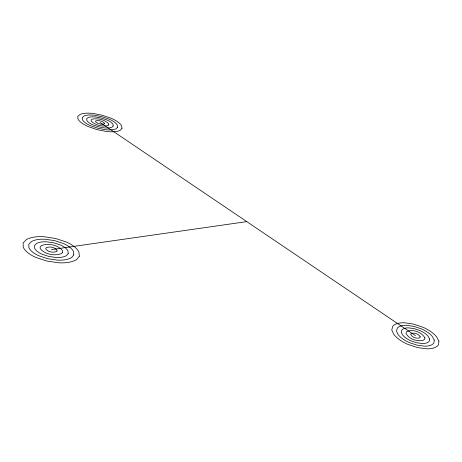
<?xml version="1.0" encoding="UTF-8"?>
<svg xmlns="http://www.w3.org/2000/svg" width="462" height="462" viewBox="0 0 462 462"><rect width="100%" height="100%" fill="white"/><g stroke="black" fill="none" stroke-linecap="round" stroke-linejoin="round"><path stroke-width="0.69" d="M51.403 249.584L246.783 221.627M99.977 122.407L415.471 335.643M438.9 341.181L438.513 344.773A20.628 13.023 36.6 0 1 433.737 347.984A30.088 18.982 35.9 0 1 426.98 348.839L417.573 347.591L407.773 344.346A30.065 19.086 35.7 0 1 400.023 340.084A19.416 12.457 36 0 1 393.913 334.523L391.764 330.035L392.717 326.328A19.716 12.745 36.6 0 1 397.482 323.481A31.306 20.259 37.4 0 1 404.256 322.776L413.438 324.076L422.909 327.235A31.335 20.137 37.7 0 1 430.44 331.335A19.762 12.561 37.3 0 1 436.55 336.729L438.9 341.181M434.24 340.078L433.905 342.948A16.528 10.459 36.6 0 1 430.058 345.501A24.157 15.275 36.1 0 1 424.653 346.171L417.146 345.172L409.332 342.579A24.145 15.344 35.9 0 1 403.153 339.183A15.558 9.973 36.1 0 1 398.261 334.748L396.529 331.162L397.268 328.187A15.748 10.158 36.6 0 1 401.056 325.901A24.936 16.095 37.3 0 1 406.473 325.323L413.842 326.363L421.442 328.892A24.954 16.02 37.5 0 1 427.483 332.19A15.777 10.037 37.2 0 1 432.374 336.515L434.24 340.078M429.562 338.969L429.296 341.123A12.416 7.871 36.6 0 1 426.397 343.023A18.185 11.527 36.2 0 1 422.343 343.52L416.724 342.764L410.885 340.829A18.18 11.567 36 0 1 406.26 338.288A11.689 7.484 36.2 0 1 402.593 334.973L401.282 332.288L401.819 330.053A11.798 7.588 36.6 0 1 404.643 328.32A18.624 11.989 37.1 0 1 408.708 327.881L414.247 328.655L419.964 330.561A18.636 11.943 37.3 0 1 424.509 333.044A11.81 7.525 37 0 1 428.176 336.296L429.562 338.969M424.878 337.866L424.688 339.293L422.747 340.558C416.655 341.406 408.968 339.166 406.023 333.408L406.369 331.912C412.364 328.436 421.604 332.034 424.878 337.866M420.177 336.752L420.079 337.468L419.103 338.097C416.06 338.513 412.231 337.393 410.753 334.523L410.92 333.778C413.912 332.028 418.549 333.835 420.177 336.752M79.343 256.191L76.68 259.586A22.274 15.679 6.5 0 1 68.376 262.37A32.635 22.707 6.5 0 1 58.841 262.797L47.014 261.076L35.857 257.426A32.79 22.713 6 0 1 28.067 252.922A21.264 14.807 5.1 0 1 23.256 247.286L23.1 242.897L26.617 239.426A21.587 15.211 4.4 0 1 34.708 237.006A34.107 24.359 4.3 0 1 44.173 236.735L55.636 238.496L66.366 242.036A33.928 24.359 4.9 0 1 73.943 246.362A21.31 15.2 5.9 0 1 78.863 251.83L79.343 256.191M73.781 254.874L71.627 257.582A17.868 12.578 6.3 0 1 64.963 259.794A26.213 18.284 6.4 0 1 57.34 260.123L47.904 258.749L39.016 255.833A26.317 18.289 5.9 0 1 32.802 252.246A17.013 11.873 5.2 0 1 28.939 247.748L28.788 244.236L31.578 241.459A17.221 12.133 4.7 0 1 38.023 239.507A27.154 19.34 4.6 0 1 45.605 239.276L54.805 240.685L63.421 243.526A27.039 19.34 5 0 1 69.496 246.997A17.042 12.127 5.8 0 1 73.429 251.386L73.781 254.874M68.209 253.557L66.568 255.584A13.438 9.465 6.1 0 1 61.556 257.23A19.739 13.808 6.2 0 1 55.844 257.467L48.793 256.433L42.152 254.256A19.797 13.808 5.8 0 1 37.503 251.576A12.757 8.928 5.3 0 1 34.598 248.21L34.465 245.582L36.533 243.491A12.878 9.073 4.9 0 1 41.355 242.013A20.27 14.397 4.8 0 1 47.043 241.828L53.962 242.885L60.447 245.022A20.207 14.397 5.2 0 1 65.021 247.638A12.774 9.073 5.8 0 1 67.96 250.935L68.209 253.557M62.624 252.235L61.515 253.586C54.493 256.179 45.12 254.562 40.229 248.672L40.125 246.916L41.488 245.518C48.458 243.11 57.6 244.721 62.468 250.491L62.624 252.235M57.022 250.912L56.462 251.582C52.951 252.87 48.279 252.067 45.83 249.128L45.773 248.256L46.448 247.551C49.931 246.333 54.522 247.147 56.953 250.04L57.022 250.912M122.008 128.332L120.103 130.405A17.631 10.072 12.6 0 1 113.791 131.745A25.866 14.645 12.6 0 1 106.427 131.479L97.199 129.678L88.392 126.657A25.953 14.657 12.3 0 1 82.126 123.273A16.759 9.523 11.9 0 1 78.09 119.311L77.708 116.418L80.221 114.333A16.955 9.737 11.7 0 1 86.336 113.19A26.738 15.523 11.7 0 1 93.659 113.537L102.674 115.344L111.209 118.284A26.646 15.506 12 0 1 117.331 121.564A16.805 9.714 12.5 0 1 121.431 125.445L122.008 128.332M117.619 127.154L116.078 128.806A14.137 8.079 12.5 0 1 111.013 129.868A20.755 11.781 12.5 0 1 105.128 129.649L97.759 128.205L90.737 125.797A20.813 11.787 12.2 0 1 85.736 123.1A13.41 7.635 11.9 0 1 82.502 119.935L82.178 117.619L84.171 115.95A13.537 7.767 11.8 0 1 89.05 115.021A21.316 12.341 11.8 0 1 94.912 115.298L102.137 116.742L108.992 119.098A21.252 12.33 12.1 0 1 113.9 121.731A13.438 7.756 12.4 0 1 117.175 124.844L117.619 127.154M113.225 125.97L112.052 127.206A10.626 6.075 12.5 0 1 108.241 127.997A15.616 8.882 12.4 0 1 103.829 127.824L98.319 126.744L93.064 124.942A15.65 8.888 12.2 0 1 89.328 122.927A10.06 5.735 12 0 1 86.896 120.559L86.642 118.821L88.121 117.562A10.129 5.815 11.9 0 1 91.771 116.863A15.927 9.2 11.9 0 1 96.171 117.059L101.6 118.145L106.757 119.918A15.899 9.194 12.1 0 1 110.447 121.899A10.077 5.804 12.3 0 1 112.901 124.238L113.225 125.97M108.818 124.786L108.027 125.606C102.298 126.883 95.513 125.312 91.274 121.177L91.095 120.022L92.071 119.179C97.742 118.012 104.4 119.566 108.61 123.631L108.818 124.786M104.4 123.597L104.002 124.007C101.138 124.636 97.753 123.856 95.634 121.795L95.542 121.217L96.021 120.796C98.862 120.207 102.194 120.986 104.302 123.019L104.4 123.597"/></g></svg>
